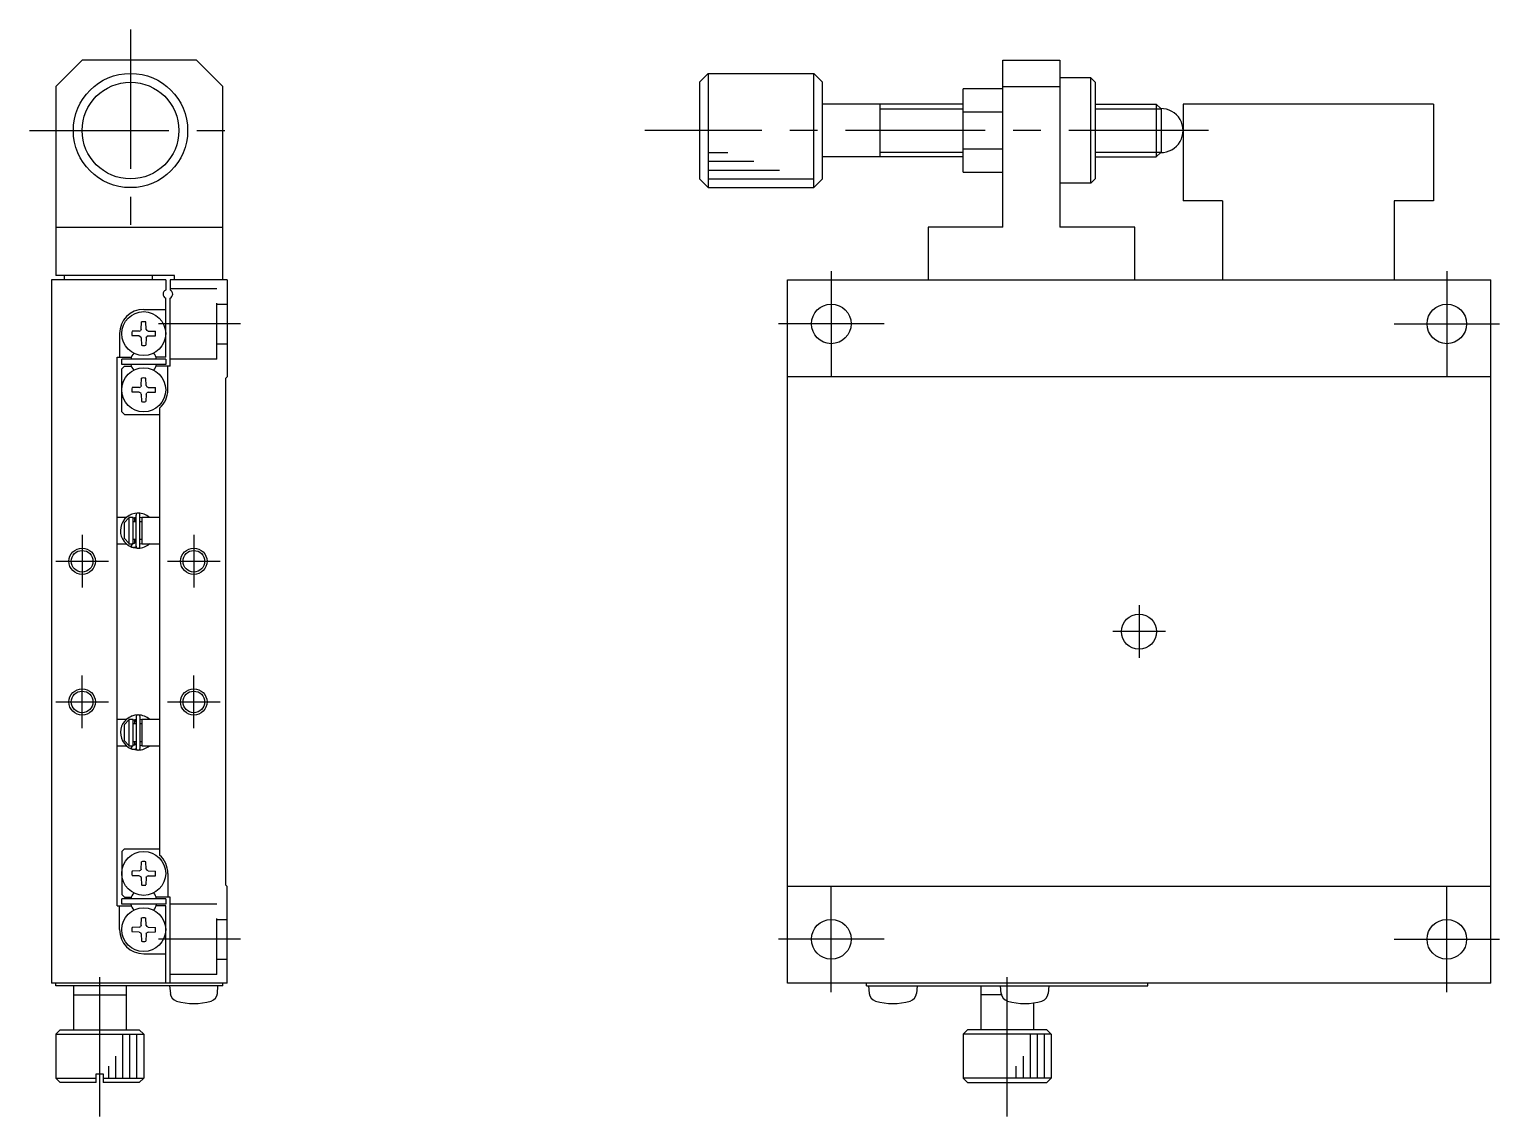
# Model space of a CAD drawing. Extents: x -2 to 354, y -8 to 221.
# Drawn here: x 187.2 to 354.4, y 49.9 to 173.6 of the extents above; entities that cross this region are included whole.
import ezdxf

# ---------------------------------------------------------------- set-up
doc = ezdxf.new("R2010")
doc.units = 0
doc.header["$LTSCALE"] = 0.5
doc.linetypes.add('CENTER', pattern=[50.8, 31.75, -6.35, 6.35, -6.35])
doc.linetypes.add('DASHED', pattern=[19.05, 12.7, -6.35])
for name, color, linetype in [('MSM_CENTER', 1, 'CENTER'), ('MSM_CONTINUOUS', 7, 'CONTINUOUS'), ('MSM_DASHED', 4, 'DASHED'), ('MSM_NARROW', 5, 'CONTINUOUS')]:
    doc.layers.add(name, color=color, linetype=linetype)

msp = doc.modelspace()

# ---------------------------------------------------------------- linework, layer by layer
at = {"layer": 'MSM_CENTER'}
for p, q in [((198.7, 173.55), (198.7, 150.55)), ((187.2, 162.05), (210.2, 162.05)), ((321.29, 162.05), (257.18, 162.05)), ((278.4, 146.05), (278.4, 134.05)), ((348.4, 146.05), (348.4, 134.05)), ((211.2, 140.05), (201.87, 140.05)), ((284.4, 140.05), (272.4, 140.05)), ((342.4, 140.05), (354.4, 140.05)), ((193.2, 116.05), (193.2, 110.05)), ((205.9, 116.05), (205.9, 110.05)), ((190.2, 113.05), (196.2, 113.05)), ((202.9, 113.05), (208.9, 113.05)), ((313.4, 108.05), (313.4, 102.05)), ((316.4, 105.05), (310.4, 105.05)), ((193.2, 94.05), (193.2, 100.05)), ((205.9, 94.05), (205.9, 100.05)), ((190.2, 97.05), (196.2, 97.05)), ((202.9, 97.05), (208.9, 97.05)), ((278.4, 64.05), (278.4, 76.05)), ((348.4, 64.05), (348.4, 76.05)), ((211.2, 70.05), (201.87, 70.05)), ((284.4, 70.05), (272.4, 70.05)), ((342.4, 70.05), (354.4, 70.05)), ((195.2, 49.88), (195.2, 67.15)), ((298.4, 49.88), (298.4, 67.15))]:
    msp.add_line(p, q, dxfattribs=at)
at = {"layer": 'MSM_CONTINUOUS'}
for p, q in [((190.2, 167.05), (193.2, 170.05)), ((206.2, 170.05), (193.2, 170.05)), ((206.2, 170.05), (209.2, 167.05)), ((297.9, 151.05), (297.9, 170.05)), ((297.9, 170.05), (304.4, 170.05)), ((304.4, 170.05), (304.4, 151.05)), ((263.4, 167.55), (264.4, 168.55)), ((263.4, 167.55), (263.4, 156.55)), ((264.4, 168.55), (276.4, 168.55)), ((264.4, 168.55), (264.4, 155.55)), ((277.4, 167.55), (276.4, 168.55)), ((276.4, 155.55), (276.4, 168.55)), ((277.4, 156.55), (277.4, 167.55)), ((307.9, 168.05), (304.4, 168.05)), ((307.9, 156.05), (307.9, 168.05)), ((308.4, 167.55), (307.9, 168.05)), ((308.4, 167.55), (308.4, 156.55)), ((190.2, 167.05), (190.2, 145.55)), ((209.2, 145.05), (209.2, 167.05)), ((293.4, 157.3), (293.4, 166.8)), ((297.9, 166.8), (293.4, 166.8)), ((297.9, 167.05), (304.4, 167.05)), ((293.4, 165.05), (277.4, 165.05)), ((283.9, 165.05), (283.9, 159.05)), ((293.4, 164.17), (297.9, 164.17)), ((308.4, 165.05), (315.36, 165.05)), ((315.36, 165.05), (315.36, 159.05)), ((315.9, 164.51), (315.36, 165.05)), ((315.9, 164.51), (315.9, 159.59)), ((346.9, 165.05), (318.4, 165.05)), ((318.4, 165.05), (318.4, 154.05)), ((346.9, 165.05), (346.9, 154.05)), ((293.4, 159.05), (277.4, 159.05)), ((297.9, 159.93), (293.4, 159.93)), ((308.4, 159.05), (315.36, 159.05)), ((315.36, 159.05), (315.9, 159.59)), ((293.4, 157.3), (297.9, 157.3)), ((263.4, 156.55), (264.4, 155.55)), ((264.4, 155.55), (276.4, 155.55)), ((277.4, 156.55), (276.4, 155.55)), ((307.9, 156.05), (304.4, 156.05)), ((308.4, 156.55), (307.9, 156.05)), ((322.9, 154.05), (318.4, 154.05)), ((322.9, 154.05), (322.9, 145.05)), ((346.9, 154.05), (342.4, 154.05)), ((342.4, 154.05), (342.4, 145.05)), ((190.2, 151.05), (209.2, 151.05)), ((289.4, 151.05), (289.4, 145.05)), ((297.9, 151.05), (289.4, 151.05)), ((312.9, 151.05), (304.4, 151.05)), ((312.9, 145.05), (312.9, 151.05)), ((203.7, 145.55), (190.2, 145.55)), ((191.2, 145.05), (191.2, 145.55)), ((201.2, 145.05), (201.2, 145.55)), ((203.7, 145.05), (203.7, 145.55)), ((189.7, 145.05), (189.7, 65.05)), ((202.7, 145.05), (189.7, 145.05)), ((202.7, 145.05), (202.7, 143.91)), ((203.2, 145.05), (203.2, 143.91)), ((209.7, 145.05), (203.2, 145.05)), ((209.7, 145.05), (209.7, 134.05)), ((273.4, 145.05), (353.4, 145.05)), ((273.4, 65.05), (273.4, 145.05)), ((353.4, 65.05), (353.4, 145.05)), ((202.7, 136.25), (202.7, 142.99)), ((203.2, 135.25), (203.2, 142.99)), ((200.2, 141.7), (202.7, 141.7)), ((197.45, 138.95), (197.45, 136.25)), ((199.7, 139.23), (198.88, 139.21)), ((199.7, 139.23), (199.87, 139.3)), ((199.93, 139.43), (199.87, 139.3)), ((199.93, 139.43), (199.94, 140.28)), ((200.48, 139.43), (200.46, 140.28)), ((200.48, 139.43), (200.54, 139.3)), ((200.7, 139.23), (200.54, 139.3)), ((200.7, 139.23), (201.53, 139.21)), ((199.7, 138.68), (198.88, 138.69)), ((199.7, 138.68), (199.87, 138.6)), ((199.93, 138.47), (199.87, 138.6)), ((199.93, 138.47), (199.94, 137.63)), ((200.48, 138.47), (200.46, 137.63)), ((200.48, 138.47), (200.54, 138.6)), ((200.7, 138.68), (200.54, 138.6)), ((200.7, 138.68), (201.53, 138.69)), ((197.2, 136.25), (198.79, 136.25)), ((197.2, 73.85), (197.2, 136.25)), ((202.7, 136.05), (197.7, 136.05)), ((197.7, 135.45), (197.7, 136.05)), ((202.7, 135.45), (197.7, 135.45)), ((202.7, 136.25), (201.62, 136.25)), ((202.7, 136.05), (202.7, 135.45)), ((198, 135.25), (197.7, 134.95)), ((197.7, 130.05), (197.7, 134.95)), ((198, 135.25), (198.79, 135.25)), ((199.93, 133.03), (199.94, 133.88)), ((200.48, 133.03), (200.46, 133.88)), ((203.2, 135.25), (201.62, 135.25)), ((202.95, 132.55), (202.95, 135.25)), ((209.5, 133.85), (209.7, 134.05)), ((209.5, 133.85), (209.5, 76.25)), ((353.4, 134.05), (273.4, 134.05)), ((199.7, 132.83), (198.88, 132.81)), ((199.7, 132.28), (198.88, 132.29)), ((199.7, 132.83), (199.87, 132.9)), ((199.7, 132.28), (199.87, 132.2)), ((199.93, 133.03), (199.87, 132.9)), ((199.93, 132.07), (199.87, 132.2)), ((200.48, 133.03), (200.54, 132.9)), ((200.48, 132.07), (200.54, 132.2)), ((200.7, 132.83), (200.54, 132.9)), ((200.7, 132.28), (200.54, 132.2)), ((200.7, 132.83), (201.53, 132.81)), ((200.7, 132.28), (201.53, 132.29)), ((199.93, 132.07), (199.94, 131.23)), ((200.48, 132.07), (200.46, 131.23)), ((202, 130.47), (202, 79.63)), ((198, 129.75), (197.7, 130.05)), ((198, 129.75), (202, 129.75)), ((198.25, 118.05), (197.2, 118.05)), ((198, 117.47), (198.5, 118)), ((198, 115.64), (198, 117.47)), ((198.5, 118.05), (198.5, 115.05)), ((199, 118.05), (198.5, 118.05)), ((198.78, 118.38), (198.75, 118.37)), ((198.77, 118.37), (198.77, 118.37)), ((198.83, 118.4), (198.78, 118.38)), ((199, 117.99), (199.32, 118.07)), ((199, 115.05), (199, 118.05)), ((199, 117.98), (199.01, 117.98)), ((199.32, 117.55), (199, 117.55)), ((199.01, 117.98), (199.03, 117.98)), ((199.03, 117.98), (199.04, 117.98)), ((199.04, 117.98), (199.06, 117.98)), ((199.06, 117.98), (199.07, 117.98)), ((199.07, 117.98), (199.08, 117.98)), ((199.08, 117.98), (199.1, 117.98)), ((199.1, 117.98), (199.11, 117.98)), ((199.11, 117.98), (199.12, 117.97)), ((199.12, 117.97), (199.14, 117.97)), ((199.14, 117.97), (199.15, 117.97)), ((199.15, 117.97), (199.16, 117.96)), ((199.16, 117.96), (199.17, 117.95)), ((199.17, 117.95), (199.19, 117.95)), ((199.19, 117.95), (199.2, 117.94)), ((199.2, 117.55), (199.2, 117.94)), ((199.2, 117.94), (199.21, 117.93)), ((199.21, 117.93), (199.22, 117.93)), ((199.22, 117.93), (199.23, 117.92)), ((199.23, 117.92), (199.24, 117.91)), ((199.24, 117.91), (199.25, 117.9)), ((199.25, 117.9), (199.26, 117.89)), ((199.26, 117.89), (199.27, 117.88)), ((199.27, 117.88), (199.27, 117.87)), ((199.27, 117.87), (199.28, 117.85)), ((199.28, 117.85), (199.29, 117.84)), ((199.29, 117.84), (199.29, 117.83)), ((199.29, 117.83), (199.3, 117.82)), ((199.3, 117.82), (199.31, 117.81)), ((199.31, 117.81), (199.31, 117.79)), ((199.31, 117.79), (199.31, 117.78)), ((199.31, 117.78), (199.32, 117.77)), ((199.32, 118.31), (199.32, 114.76)), ((199.32, 117.77), (199.32, 117.75)), ((199.32, 117.75), (199.32, 117.74)), ((199.32, 117.74), (199.32, 117.73)), ((199.32, 117.73), (199.32, 117.71)), ((199.32, 117.71), (199.32, 117.71)), ((199.77, 114.76), (199.77, 118.31)), ((199.77, 118.07), (200, 118.02)), ((200, 117.55), (199.77, 117.55)), ((200, 118.05), (200, 115.05)), ((202, 118.05), (200, 118.05)), ((198.5, 115.11), (198, 115.64)), ((199, 115.55), (199.32, 115.55)), ((199.2, 115.13), (199.2, 115.55)), ((199.77, 115.55), (200, 115.55)), ((197.2, 115.05), (198.21, 115.05)), ((198.5, 115.05), (199, 115.05)), ((198.73, 114.71), (198.77, 114.69)), ((198.77, 114.69), (198.84, 114.95)), ((198.78, 114.73), (198.77, 114.72)), ((198.77, 114.72), (198.77, 114.71)), ((198.77, 114.71), (198.77, 114.71)), ((198.77, 114.71), (198.77, 114.7)), ((198.77, 114.7), (198.77, 114.69)), ((198.77, 114.69), (198.77, 114.69)), ((198.77, 114.69), (198.78, 114.69)), ((198.79, 114.77), (198.78, 114.76)), ((198.78, 114.76), (198.78, 114.75)), ((198.78, 114.75), (198.78, 114.74)), ((198.78, 114.74), (198.78, 114.73)), ((198.78, 114.69), (198.81, 114.68)), ((198.8, 114.8), (198.79, 114.79)), ((198.79, 114.79), (198.79, 114.77)), ((198.81, 114.83), (198.8, 114.82)), ((198.8, 114.82), (198.8, 114.8)), ((198.82, 114.86), (198.81, 114.85)), ((198.81, 114.85), (198.81, 114.83)), ((198.81, 114.68), (198.84, 114.66)), ((198.83, 114.9), (198.82, 114.88)), ((198.82, 114.88), (198.82, 114.86)), ((198.84, 114.91), (198.83, 114.9)), ((198.83, 114.67), (199.52, 114.54)), ((198.84, 114.95), (198.89, 115.05)), ((198.85, 114.94), (198.84, 114.93)), ((198.84, 114.93), (198.84, 114.91)), ((198.84, 114.66), (198.88, 114.66)), ((198.86, 114.96), (198.85, 114.94)), ((198.87, 114.97), (198.86, 114.96)), ((198.88, 115), (198.87, 114.99)), ((198.87, 114.99), (198.87, 114.97)), ((198.89, 115.02), (198.88, 115)), ((198.88, 114.66), (198.91, 114.65)), ((198.9, 115.04), (198.89, 115.03)), ((198.89, 115.03), (198.89, 115.02)), ((198.91, 115.05), (198.9, 115.04)), ((198.91, 114.65), (198.95, 114.64)), ((198.95, 114.64), (198.98, 114.64)), ((198.98, 114.64), (199.02, 114.63)), ((199.01, 115.09), (199, 115.09)), ((199.02, 115.09), (199.01, 115.09)), ((199.03, 115.08), (199.02, 115.09)), ((199.02, 114.63), (199.05, 114.63)), ((199.05, 115.08), (199.03, 115.08)), ((199.06, 115.08), (199.05, 115.08)), ((199.05, 114.63), (199.09, 114.63)), ((199.07, 115.08), (199.06, 115.08)), ((199.09, 115.09), (199.07, 115.08)), ((199.1, 115.09), (199.09, 115.09)), ((199.09, 114.63), (199.12, 114.64)), ((199.12, 115.09), (199.1, 115.09)), ((199.13, 115.09), (199.12, 115.09)), ((199.12, 114.64), (199.16, 114.64)), ((199.14, 115.1), (199.13, 115.09)), ((199.15, 115.1), (199.14, 115.1)), ((199.17, 115.11), (199.15, 115.1)), ((199.16, 114.64), (199.19, 114.65)), ((199.18, 115.12), (199.17, 115.11)), ((199.19, 115.12), (199.18, 115.12)), ((199.2, 115.13), (199.19, 115.12)), ((199.19, 114.65), (199.23, 114.66)), ((199.21, 115.14), (199.2, 115.13)), ((199.22, 115.15), (199.21, 115.14)), ((199.23, 115.15), (199.22, 115.15)), ((199.24, 115.16), (199.23, 115.15)), ((199.23, 114.66), (199.26, 114.67)), ((199.25, 115.17), (199.24, 115.16)), ((199.26, 115.18), (199.25, 115.17)), ((199.27, 115.19), (199.26, 115.18)), ((199.26, 114.67), (199.3, 114.68)), ((199.28, 115.21), (199.27, 115.19)), ((199.29, 115.23), (199.28, 115.22)), ((199.28, 115.22), (199.28, 115.21)), ((199.3, 115.24), (199.29, 115.23)), ((199.31, 115.27), (199.3, 115.25)), ((199.3, 115.25), (199.3, 115.24)), ((199.3, 114.68), (199.33, 114.69)), ((199.32, 115.31), (199.31, 115.29)), ((199.31, 115.29), (199.31, 115.28)), ((199.31, 115.28), (199.31, 115.27)), ((199.32, 115.36), (199.32, 115.35)), ((199.32, 115.35), (199.32, 115.33)), ((199.32, 115.33), (199.32, 115.32)), ((199.32, 115.32), (199.32, 115.31)), ((199.33, 114.69), (199.33, 114.69)), ((200, 115.05), (199.77, 115)), ((200, 115.05), (202, 115.05)), ((198.79, 95.42), (198.75, 95.4)), ((198.84, 95.44), (198.78, 95.42)), ((198.78, 95.41), (198.78, 95.41)), ((199.33, 95.35), (199.33, 91.8)), ((199.78, 91.8), (199.78, 95.35)), ((198.21, 95.05), (197.2, 95.05)), ((198, 94.47), (198.5, 95)), ((198, 92.64), (198, 94.47)), ((198.5, 95.05), (198.5, 92.05)), ((199, 95.05), (198.5, 95.05)), ((199, 95.02), (199.33, 95.11)), ((199, 92.05), (199, 95.05)), ((199, 95.02), (199.01, 95.02)), ((199.33, 94.55), (199, 94.55)), ((199.01, 95.02), (199.02, 95.02)), ((199.02, 95.02), (199.04, 95.02)), ((199.04, 95.02), (199.05, 95.02)), ((199.05, 95.02), (199.06, 95.02)), ((199.06, 95.02), (199.08, 95.02)), ((199.08, 95.02), (199.09, 95.02)), ((199.09, 95.02), (199.11, 95.02)), ((199.11, 95.02), (199.12, 95.02)), ((199.12, 95.02), (199.13, 95.01)), ((199.13, 95.01), (199.15, 95.01)), ((199.15, 95.01), (199.16, 95)), ((199.16, 95), (199.17, 95)), ((199.17, 95), (199.18, 94.99)), ((199.18, 94.99), (199.19, 94.99)), ((199.19, 94.99), (199.21, 94.98)), ((199.2, 94.55), (199.2, 94.98)), ((199.21, 94.98), (199.22, 94.97)), ((199.22, 94.97), (199.23, 94.96)), ((199.23, 94.96), (199.24, 94.95)), ((199.24, 94.95), (199.25, 94.94)), ((199.25, 94.94), (199.26, 94.94)), ((199.26, 94.94), (199.27, 94.92)), ((199.27, 94.92), (199.28, 94.91)), ((199.28, 94.91), (199.28, 94.9)), ((199.28, 94.9), (199.29, 94.89)), ((199.29, 94.89), (199.3, 94.88)), ((199.3, 94.88), (199.3, 94.87)), ((199.3, 94.87), (199.31, 94.86)), ((199.31, 94.86), (199.31, 94.84)), ((199.31, 94.84), (199.32, 94.83)), ((199.32, 94.83), (199.32, 94.82)), ((199.32, 94.82), (199.33, 94.8)), ((199.33, 94.8), (199.33, 94.79)), ((199.33, 94.79), (199.33, 94.78)), ((199.33, 94.78), (199.33, 94.76)), ((199.33, 94.76), (199.33, 94.75)), ((199.33, 94.75), (199.33, 94.75)), ((199.78, 95.11), (200, 95.06)), ((200, 94.55), (199.78, 94.55)), ((200, 95.06), (200.02, 95.05)), ((200, 95.05), (200, 92.05)), ((202, 95.05), (200, 95.05)), ((197.2, 92.05), (198.26, 92.05)), ((198.5, 92.11), (198, 92.64)), ((198.5, 92.05), (199, 92.05)), ((198.78, 91.73), (198.85, 91.99)), ((198.85, 91.99), (198.88, 92.05)), ((198.86, 91.98), (198.85, 91.96)), ((198.87, 91.99), (198.86, 91.98)), ((198.88, 92.02), (198.87, 92.01)), ((198.87, 92.01), (198.87, 91.99)), ((198.89, 92.04), (198.88, 92.02)), ((198.89, 92.05), (198.89, 92.04)), ((199, 92.55), (199.33, 92.55)), ((199.02, 92.12), (199, 92.13)), ((199, 92.13), (199, 92.13)), ((199.03, 92.12), (199.02, 92.12)), ((199.04, 92.12), (199.03, 92.12)), ((199.06, 92.12), (199.04, 92.12)), ((199.07, 92.12), (199.06, 92.12)), ((199.08, 92.12), (199.07, 92.12)), ((199.1, 92.12), (199.08, 92.12)), ((199.11, 92.13), (199.1, 92.12)), ((199.12, 92.13), (199.11, 92.13)), ((199.14, 92.13), (199.12, 92.13)), ((199.15, 92.14), (199.14, 92.13)), ((199.16, 92.14), (199.15, 92.14)), ((199.18, 92.15), (199.16, 92.14)), ((199.19, 92.15), (199.18, 92.15)), ((199.2, 92.16), (199.19, 92.15)), ((199.2, 92.16), (199.2, 92.55)), ((199.21, 92.17), (199.2, 92.16)), ((199.22, 92.17), (199.21, 92.17)), ((199.23, 92.18), (199.22, 92.17)), ((199.24, 92.19), (199.23, 92.18)), ((199.25, 92.2), (199.24, 92.19)), ((199.26, 92.21), (199.25, 92.2)), ((199.27, 92.22), (199.26, 92.21)), ((199.28, 92.23), (199.27, 92.22)), ((199.29, 92.24), (199.28, 92.23)), ((199.3, 92.27), (199.29, 92.26)), ((199.29, 92.26), (199.29, 92.24)), ((199.31, 92.28), (199.3, 92.27)), ((199.32, 92.3), (199.31, 92.29)), ((199.31, 92.29), (199.31, 92.28)), ((199.33, 92.34), (199.32, 92.33)), ((199.32, 92.33), (199.32, 92.32)), ((199.32, 92.32), (199.32, 92.3)), ((199.33, 92.4), (199.33, 92.38)), ((199.33, 92.38), (199.33, 92.37)), ((199.33, 92.37), (199.33, 92.36)), ((199.33, 92.36), (199.33, 92.34)), ((199.78, 92.55), (200, 92.55)), ((200, 92.09), (199.78, 92.04)), ((200, 92.05), (202, 92.05)), ((198.74, 91.75), (198.78, 91.73)), ((198.79, 91.78), (198.78, 91.77)), ((198.78, 91.77), (198.78, 91.76)), ((198.78, 91.76), (198.78, 91.75)), ((198.78, 91.75), (198.78, 91.74)), ((198.78, 91.74), (198.78, 91.74)), ((198.78, 91.74), (198.78, 91.73)), ((198.78, 91.73), (198.78, 91.73)), ((198.78, 91.73), (198.78, 91.73)), ((198.78, 91.73), (198.8, 91.72)), ((198.78, 91.73), (198.82, 91.71)), ((198.8, 91.82), (198.79, 91.8)), ((198.79, 91.8), (198.79, 91.79)), ((198.79, 91.79), (198.79, 91.78)), ((198.81, 91.85), (198.8, 91.83)), ((198.8, 91.83), (198.8, 91.82)), ((198.82, 91.88), (198.81, 91.86)), ((198.81, 91.86), (198.81, 91.85)), ((198.83, 91.91), (198.82, 91.89)), ((198.82, 91.89), (198.82, 91.88)), ((198.82, 91.71), (198.85, 91.7)), ((198.84, 91.93), (198.83, 91.91)), ((198.85, 91.96), (198.84, 91.94)), ((198.84, 91.94), (198.84, 91.93)), ((198.84, 91.71), (199.53, 91.57)), ((198.85, 91.7), (198.88, 91.69)), ((198.88, 91.69), (198.92, 91.69)), ((198.92, 91.69), (198.95, 91.68)), ((198.95, 91.68), (198.99, 91.67)), ((198.99, 91.67), (199.03, 91.67)), ((199.03, 91.67), (199.06, 91.67)), ((199.06, 91.67), (199.1, 91.67)), ((199.1, 91.67), (199.13, 91.67)), ((199.13, 91.67), (199.17, 91.68)), ((199.17, 91.68), (199.2, 91.69)), ((199.2, 91.69), (199.24, 91.69)), ((199.24, 91.69), (199.27, 91.7)), ((199.27, 91.7), (199.31, 91.71)), ((199.31, 91.71), (199.34, 91.73)), ((199.34, 91.73), (199.34, 91.73)), ((198, 80.35), (197.7, 80.05)), ((198, 80.35), (202, 80.35)), ((197.7, 80.05), (197.7, 75.15)), ((199.93, 78.03), (199.94, 78.88)), ((200.48, 78.03), (200.46, 78.88)), ((199.7, 77.83), (198.88, 77.81)), ((199.7, 77.28), (198.88, 77.29)), ((199.7, 77.83), (199.87, 77.9)), ((199.7, 77.28), (199.87, 77.2)), ((199.93, 78.03), (199.87, 77.9)), ((199.93, 77.07), (199.87, 77.2)), ((199.93, 77.07), (199.94, 76.23)), ((200.48, 77.07), (200.46, 76.23)), ((200.48, 78.03), (200.54, 77.9)), ((200.48, 77.07), (200.54, 77.2)), ((200.7, 77.83), (200.54, 77.9)), ((200.7, 77.28), (200.54, 77.2)), ((200.7, 77.83), (201.53, 77.81)), ((200.7, 77.28), (201.53, 77.29)), ((202.95, 77.55), (202.95, 74.85)), ((209.5, 76.25), (209.7, 76.05)), ((209.7, 65.05), (209.7, 76.05)), ((353.4, 76.05), (273.4, 76.05)), ((197.2, 73.85), (198.79, 73.85)), ((197.45, 71.15), (197.45, 73.85)), ((198, 74.85), (197.7, 75.15)), ((202.7, 74.65), (197.7, 74.65)), ((197.7, 74.05), (197.7, 74.65)), ((202.7, 74.05), (197.7, 74.05)), ((198, 74.85), (198.79, 74.85)), ((203.2, 74.85), (201.62, 74.85)), ((202.7, 73.85), (201.62, 73.85)), ((202.7, 74.65), (202.7, 74.05)), ((202.7, 65.05), (202.7, 73.85)), ((203.2, 65.05), (203.2, 74.85)), ((199.93, 71.63), (199.94, 72.48)), ((200.48, 71.63), (200.46, 72.48)), ((199.7, 71.43), (198.88, 71.41)), ((199.7, 70.88), (198.88, 70.89)), ((199.7, 71.43), (199.87, 71.5)), ((199.7, 70.88), (199.87, 70.8)), ((199.93, 71.63), (199.87, 71.5)), ((199.93, 70.67), (199.87, 70.8)), ((199.93, 70.67), (199.94, 69.83)), ((200.48, 70.67), (200.46, 69.83)), ((200.48, 71.63), (200.54, 71.5)), ((200.48, 70.67), (200.54, 70.8)), ((200.7, 71.43), (200.54, 71.5)), ((200.7, 70.88), (200.54, 70.8)), ((200.7, 71.43), (201.53, 71.41)), ((200.7, 70.88), (201.53, 70.89)), ((200.2, 68.4), (202.7, 68.4)), ((209.7, 65.05), (189.7, 65.05)), ((190.2, 64.75), (190.2, 65.05)), ((209.2, 64.75), (190.2, 64.75)), ((192.2, 64.75), (192.2, 59.75)), ((192.2, 63.75), (198.2, 63.75)), ((198.2, 64.75), (198.2, 59.75)), ((203.15, 64.75), (203.23, 63.9)), ((208.58, 63.9), (208.65, 64.75)), ((209.2, 64.75), (209.2, 65.05)), ((353.4, 65.05), (273.4, 65.05)), ((282.4, 64.75), (282.4, 65.05)), ((282.4, 64.75), (314.4, 64.75)), ((282.73, 63.9), (282.65, 64.75)), ((288.15, 64.75), (288.08, 63.9)), ((295.4, 64.75), (295.4, 59.75)), ((297.75, 63.75), (295.4, 63.75)), ((297.73, 63.9), (297.65, 64.75)), ((303.15, 64.75), (303.08, 63.9)), ((314.4, 64.75), (314.4, 65.05)), ((301.4, 62.82), (301.4, 59.75)), ((190.2, 59.25), (190.7, 59.75)), ((190.2, 59.25), (190.2, 54.25)), ((190.2, 59.25), (200.2, 59.25)), ((190.7, 59.75), (199.7, 59.75)), ((199.7, 59.75), (200.2, 59.25)), ((200.2, 59.25), (200.2, 54.25)), ((293.9, 59.75), (293.4, 59.25)), ((293.4, 59.25), (293.4, 54.25)), ((303.4, 59.25), (293.4, 59.25)), ((302.9, 59.75), (293.9, 59.75)), ((303.4, 59.25), (302.9, 59.75)), ((303.4, 59.25), (303.4, 54.25)), ((190.7, 53.75), (190.2, 54.25)), ((190.2, 54.25), (194.8, 54.25)), ((194.8, 53.75), (190.7, 53.75)), ((194.8, 54.75), (195.6, 54.75)), ((194.8, 53.75), (194.8, 54.75)), ((195.6, 54.75), (195.6, 53.75)), ((195.6, 54.25), (200.2, 54.25)), ((199.7, 53.75), (195.6, 53.75)), ((200.2, 54.25), (199.7, 53.75)), ((293.4, 54.25), (293.9, 53.75)), ((303.4, 54.25), (293.4, 54.25)), ((293.9, 53.75), (302.9, 53.75)), ((302.9, 53.75), (303.4, 54.25))]:
    msp.add_line(p, q, dxfattribs=at)
for centre, radius in [((198.7, 162.05), 6.5), ((198.7, 162.05), 5.5), ((278.4, 140.05), 2.25), ((348.4, 140.05), 2.25), ((200.2, 138.95), 2.5), ((200.2, 132.55), 2.5), ((193.2, 113.05), 1.23), ((205.9, 113.05), 1.23), ((313.4, 105.05), 2), ((193.2, 97.05), 1.23), ((205.9, 97.05), 1.23), ((200.2, 77.55), 2.5), ((200.2, 71.15), 2.5), ((278.4, 70.05), 2.25), ((348.4, 70.05), 2.25)]:
    msp.add_circle(centre, radius, dxfattribs=at)
for centre, radius, start, end in [((315.9, 162.05), 2.5, 269.0567, 90.9433), ((202.9, 143.45), 0.5, 113.5782, 246.4218), ((203, 143.45), 0.5, 293.5782, 66.4218), ((200.2, 138.95), 2.75, 90, 180), ((200.2, 138.95), 1.35, 168.8959, 191.1041), ((200.2, 138.95), 1.35, 78.8959, 101.1041), ((200.2, 138.95), 1.35, 348.8959, 11.1041), ((200.2, 138.95), 1.35, 258.8959, 281.1041), ((200.2, 135.75), 1.5, 139.4584, 168.4631), ((200.2, 135.75), 1.5, 191.537, 220.5416), ((200.2, 135.75), 1.5, 11.537, 40.5416), ((200.2, 135.75), 1.5, 319.4584, 348.463), ((200.2, 132.55), 1.35, 78.8959, 101.1041), ((200.2, 132.55), 1.35, 168.8959, 191.1041), ((200.2, 132.55), 1.35, 348.8959, 11.1041), ((200.2, 132.55), 2.75, 310.8851, 0), ((200.2, 132.55), 1.35, 258.8959, 281.1041), ((199.55, 116.53), 2, 90.8305, 247.2866), ((199.55, 118.31), 0.225, 0, 180), ((199.55, 116.54), 1.99, 49.4006, 89.2304), ((199.55, 114.76), 0.225, 180, 0), ((199.55, 116.54), 2, 270.7779, 312.1109), ((199.56, 93.57), 2, 90.8305, 247.2866), ((199.56, 95.35), 0.225, 0, 180), ((199.56, 93.58), 1.99, 47.759, 89.2336), ((199.55, 93.58), 2, 270.783, 310.4604), ((199.56, 91.8), 0.225, 180, 0), ((200.2, 77.55), 1.35, 78.8959, 101.1041), ((200.2, 77.55), 2.75, 0, 49.1149), ((200.2, 77.55), 1.35, 168.8959, 191.1041), ((200.2, 77.55), 1.35, 348.8959, 11.1041), ((200.2, 74.35), 1.5, 139.4584, 168.4631), ((200.2, 77.55), 1.35, 258.8959, 281.1041), ((200.2, 74.35), 1.5, 11.537, 40.5416), ((200.2, 74.35), 1.5, 191.537, 220.5416), ((200.2, 74.35), 1.5, 319.4584, 348.463), ((200.2, 71.15), 1.35, 78.8959, 101.1041), ((200.2, 71.15), 2.75, 180, 270), ((200.2, 71.15), 1.35, 168.8959, 191.1041), ((200.2, 71.15), 1.35, 348.8959, 11.1041), ((200.2, 71.15), 1.35, 258.8959, 281.1041), ((204.22, 63.99), 1, 185, 253.743), ((207.58, 63.99), 1, 286.257, 355), ((283.72, 63.99), 1, 185, 253.743), ((287.08, 63.99), 1, 286.257, 355), ((298.72, 63.99), 1, 185, 253.743), ((302.08, 63.99), 1, 286.257, 355), ((205.9, 69.75), 7, 253.743, 286.257), ((285.4, 69.75), 7, 253.743, 286.257), ((300.4, 69.75), 7, 253.743, 286.257)]:
    msp.add_arc(centre, radius, start, end, dxfattribs=at)
at = {"layer": 'MSM_DASHED'}
for p, q in [((208.5, 144.05), (203.2, 144.05)), ((208.5, 136.05), (208.5, 144.05)), ((208.5, 142.3), (209.7, 142.3)), ((208.5, 137.8), (209.7, 137.8)), ((208.5, 136.05), (203.2, 136.05)), ((208.5, 74.05), (203.2, 74.05)), ((208.5, 66.05), (208.5, 74.05)), ((208.5, 72.3), (209.7, 72.3)), ((208.5, 67.8), (209.7, 67.8)), ((208.5, 66.05), (203.2, 66.05))]:
    msp.add_line(p, q, dxfattribs=at)
at = {"layer": 'MSM_NARROW'}
for p, q in [((283.9, 164.51), (293.4, 164.51)), ((308.4, 164.51), (315.9, 164.51)), ((264.4, 159.55), (266.64, 159.55)), ((283.9, 159.59), (293.4, 159.59)), ((308.4, 159.59), (315.9, 159.59)), ((264.4, 158.55), (269.57, 158.55)), ((264.4, 157.55), (272.52, 157.55)), ((264.4, 156.55), (276.4, 156.55)), ((197.8, 59.25), (197.8, 54.25)), ((198.6, 59.25), (198.6, 54.25)), ((199.4, 59.25), (199.4, 54.25)), ((301, 59.25), (301, 54.25)), ((301.8, 59.25), (301.8, 54.25)), ((302.6, 59.25), (302.6, 54.25)), ((196.2, 55.63), (196.2, 54.25)), ((197, 56.75), (197, 54.25)), ((299.4, 55.63), (299.4, 54.25)), ((300.2, 56.75), (300.2, 54.25))]:
    msp.add_line(p, q, dxfattribs=at)
for centre in [(193.2, 113.05), (205.9, 113.05), (193.2, 97.05), (205.9, 97.05)]:
    msp.add_circle(centre, 1.5, dxfattribs=at)

doc.saveas('drawing.dxf')
